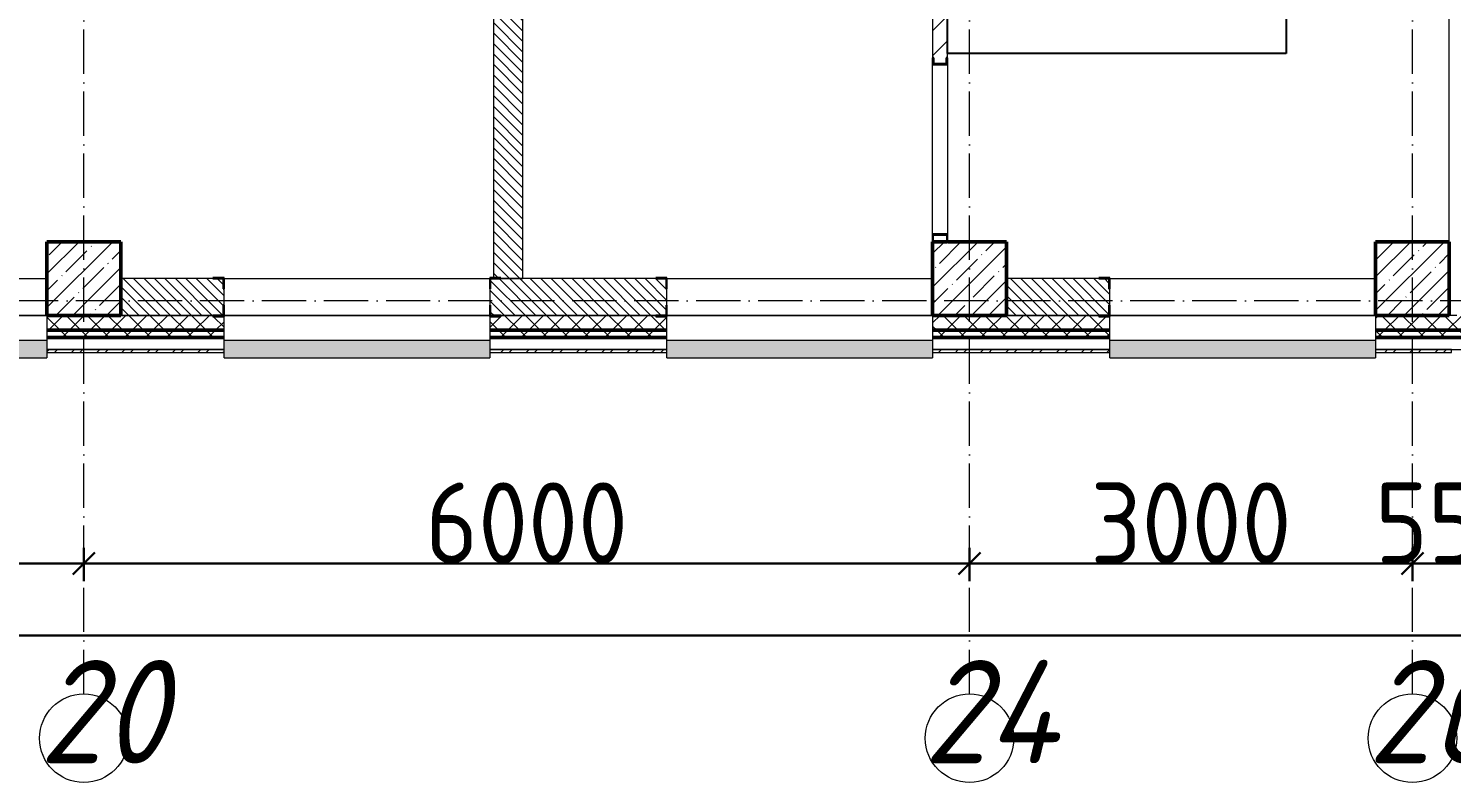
# Model space of a CAD drawing. Header units: millimetres. Extents: x -12989 to 629078, y -109036 to 555275.
# Drawn here: x 312446 to 322086, y -91946 to -86838 of the extents above; entities that cross this region are included whole.
import ezdxf

# ---------------------------------------------------------------- set-up
doc = ezdxf.new("R2010")
doc.units = ezdxf.units.MM
doc.linetypes.add('50_200_ШТРИХ_1Т_ш5_п1_п1_', pattern=[700, 500, -100, 0, -100])
for name, color, linetype, lineweight in [('4 -стяжа', 7, 'Continuous', 30), ('A-____-____-DIMS', 7, 'Continuous', 9), ('A-FLOR-____-OTLN', 7, 'Continuous', 9), ('A-GENM-____-MCUT', 7, 'Continuous', 25), ('A-GENM-____-OTLN-1', 7, 'Continuous', 25), ('A-GLAZ-____-OTLN', 7, 'Continuous', 9), ('A-WALL-____-MCUT-2', 7, 'Continuous', 50), ('A-WALL-____-MCUT-3', 7, 'Continuous', 9), ('A-WALL-____-OTLN', 7, 'Continuous', 9), ('A-WALL-____-PATT-1', 7, 'Continuous', 9), ('A-WALL-FNSH-MCUT-1', 7, 'Continuous', 9), ('I-WALL-____-OTLN', 7, 'Continuous', 9), ('S-COLS-____-MCUT', 7, 'Continuous', 50), ('S-COLS-____-OTLN', 7, 'Continuous', 9), ('S-GRID-____-IDEN', 7, 'Continuous', 9), ('S-GRID-____-OTLN-1', 7, '50_200_ШТРИХ_1Т_ш5_п1_п1_', 9)]:
    doc.layers.add(name, color=color, linetype=linetype, lineweight=lineweight)
doc.layers.add('A-GLAZ-____-OTLN-1', color=7, linetype='Continuous', lineweight=9, true_color=0xc0c0c0)
doc.layers.get('4 -стяжа').off()
doc.styles.add('ISOCPEUR_I', font='isocpeui.ttf', dxfattribs={"width": 0.9, "height": 2.5})
doc.styles.add('ISOCPEUR_I_9', font='isocpeui.ttf', dxfattribs={"width": 0.9, "height": 250})
doc.styles.add('СПДС', font='isocpeur.ttf', dxfattribs={"width": 0.9})
doc.dimstyles.new('ISO-2_5_0_9К_БОЛЬШОЙ_ОСИ', dxfattribs={"dimscale": 304.8, "dimtxt": 248.995294, "dimasz": 0.492126, "dimexe": 0.393701, "dimexo": 0, "dimgap": 0, "dimtad": 1, "dimdec": 0, "dimzin": 0, "dimdsep": 46, "dimtxsty": 'ISOCPEUR_I_9', "dimblk1": 'OBLIQUE', "dimblk2": 'OBLIQUE', "dimsah": 1, "dimcen": 0.09, "dimdle": 0.393701, "dimazin": 0, "dimtfac": 1, "dimtdec": 4, "dimtix": 1, "dimtmove": 0, "dimatfit": 3, "dimfxl": 1, "dimtvp": 1, "dimtolj": 1, "dimtzin": 0, "dimarcsym": 2})
pattern_1 = [(135, (283770.707, -86863.456), (-35.35534, -35.35534), [])]
pattern_2 = [(45, (283770.71, -86863.46), (-70.71068, 70.71068), []), (135, (283770.71, -86863.46), (-70.71068, -70.71068), [])]

# ---------------------------------------------------------------- blocks, each defined once
blk = doc.blocks.new('BSC_Колонна _Прямоугольная - 500х500-V72-АР1_План отверстий 3 этажа в осях 1-64_А-ГГ')
at = {"layer": 'S-COLS-____-OTLN'}
h = blk.add_hatch(dxfattribs=at)
h.set_pattern_fill('FP_109', color=256, style=0, pattern_type=2)
h.set_pattern_definition([(45, (-38050, 1668.96), (-114.04925, 114.04925), []), (45, (-37935.95, 1668.96), (-114.04925, 114.04925), [201.613, -40.323, 3.353, -36.97])])
h.paths.add_polyline_path([(-250, -250), (250, -250), (250, 250), (-250, 250)], flags=0)
at = {"layer": 'S-COLS-____-MCUT'}
for p, q in [((250, 250), (-250, 250)), ((-250, 250), (-250, -250)), ((250, -250), (250, 250)), ((-250, -250), (250, -250))]:
    blk.add_line(p, q, dxfattribs=at)
blk = doc.blocks.new('BSC_Колонна _Прямоугольная - 500х500-V74-АР1_План отверстий 3 этажа в осях 1-64_А-ГГ')
at = {"layer": 'S-COLS-____-OTLN'}
h = blk.add_hatch(dxfattribs=at)
h.set_pattern_fill('FP_111', color=256, style=0, pattern_type=2)
h.set_pattern_definition([(45, (-29050, 1668.96), (-114.04925, 114.04925), []), (45, (-28935.95, 1668.96), (-114.04925, 114.04925), [201.613, -40.323, 3.353, -36.97])])
h.paths.add_polyline_path([(-250, -250), (250, -250), (250, 250), (-250, 250)], flags=0)
at = {"layer": 'S-COLS-____-MCUT'}
for p, q in [((250, 250), (-250, 250)), ((-250, 250), (-250, -250)), ((250, -250), (250, 250)), ((-250, -250), (250, -250))]:
    blk.add_line(p, q, dxfattribs=at)
blk = doc.blocks.new('BSC_Колонна _Прямоугольная - 500х500-V113-АР1_План отверстий 3 этажа в осях 1-64_А-ГГ')
at = {"layer": 'S-COLS-____-OTLN'}
h = blk.add_hatch(dxfattribs=at)
h.set_pattern_fill('FP_136', color=256, style=0, pattern_type=2)
h.set_pattern_definition([(45, (-35050, 1668.96), (-114.04925, 114.04925), []), (45, (-34935.95, 1668.96), (-114.04925, 114.04925), [201.613, -40.323, 3.353, -36.97])])
h.paths.add_polyline_path([(-150, -250), (250, -250), (250, 250), (-250, 250), (-250, -250), (-153, -250)], flags=0)
at = {"layer": 'S-COLS-____-MCUT'}
for p, q in [((-250, 250), (-250, -250)), ((-153, 250), (-247, 250)), ((250, 250), (-150, 250)), ((250, -250), (250, 250)), ((-250, -250), (250, -250))]:
    blk.add_line(p, q, dxfattribs=at)
blk = doc.blocks.new('Фахверк_СКБ_Уголок - 250_2700-27497298-АР1_План отверстий 3 этажа в осях 1-64_А-ГГ')
at = {"layer": 'A-GENM-____-MCUT'}
for p, q in [((200, 181), (125, 181)), ((125, 181), (125, 106)), ((125, 106), (131, 106)), ((131, 106), (131, 175)), ((131, 175), (200, 175)), ((200, 175), (200, 181)), ((131, -6), (125, -6)), ((125, -6), (125, -81)), ((125, -81), (200, -81)), ((131, -75), (131, -6)), ((200, -75), (131, -75)), ((200, -81), (200, -75))]:
    blk.add_line(p, q, dxfattribs=at)
blk = doc.blocks.new('154_Стойка_СКБ_Швеллер - СМ-2180_100-28318692-АР1_План отверстий 3 этажа в осях 1-64_А-ГГ')
at = {"layer": 'A-GENM-____-MCUT'}
for p, q in [((171, 50), (125, 50)), ((125, 50), (125, -50)), ((129.5, 42.4), (171, 42.4)), ((129.5, -42.4), (129.5, 42.4)), ((171, 42.4), (171, 50)), ((125, -50), (171, -50)), ((171, -42.4), (129.5, -42.4)), ((171, -50), (171, -42.4))]:
    blk.add_line(p, q, dxfattribs=at)
blk = doc.blocks.new('154_Фахверк_СКБ_Швеллер - Тип_100_3550_1-28320239-АР1_План отверстий 3 этажа в осях 1-64_А-ГГ')
at = {"layer": 'A-GENM-____-MCUT'}
for p, q in [((175, 50), (125, 50)), ((125, 50), (125, -50)), ((128, 47), (175, 47)), ((128, -47), (128, 47)), ((175, 47), (175, 50)), ((125, -50), (175, -50)), ((175, -47), (128, -47)), ((175, -50), (175, -47))]:
    blk.add_line(p, q, dxfattribs=at)
blk = doc.blocks.new('Отлив_СКБ - Отлив витража_120_НВФ-31885687-АР1_План отверстий 3 этажа в осях 1-64_А-ГГ')
at = {"layer": 'A-GLAZ-____-OTLN-1'}
for points in [[(0, 0), (0, -2), (1800, -2), (1800, 0), (534.2, 0)], [(0, -2), (0, -120), (1800, -120), (1800, -2), (534.2, -2)]]:
    blk.add_hatch(color=256, dxfattribs=at).paths.add_polyline_path(points, flags=0)
at = {"layer": 'A-GLAZ-____-OTLN'}
for p, q in [((0, 0), (1800, 0)), ((1800, -2), (0, -2)), ((0, -120), (0, -83)), ((1800, -83), (1800, -120)), ((0, -120), (1800, -120))]:
    blk.add_line(p, q, dxfattribs=at)
blk = doc.blocks.new('Отлив_СКБ - Отлив витража_120_НВФ-V214-АР1_План отверстий 3 этажа в осях 1-64_А-ГГ')
at = {"layer": 'A-GLAZ-____-OTLN-1'}
for points in [[(0, -2), (1800, -2), (1800, 0), (0, 0)], [(730.8, -120), (1800, -120), (1800, -2), (0, -2), (0, -120)]]:
    blk.add_hatch(color=256, dxfattribs=at).paths.add_polyline_path(points, flags=0)
at = {"layer": 'A-GLAZ-____-OTLN'}
for p, q in [((0, 0), (1800, 0)), ((1800, -2), (0, -2)), ((0, -120), (0, -83)), ((1800, -63), (1800, -120)), ((0, -120), (1800, -120))]:
    blk.add_line(p, q, dxfattribs=at)
blk = doc.blocks.new('Ось сетки - Круг_Ø6_00__ISO-2_5_0_9K_-25732049-АР1_План отверстий 3 этажа в осях 1-64_А-ГГ')
at = {"layer": 'S-GRID-____-IDEN'}
blk.add_circle((0, 0), 3, dxfattribs=at)
blk = doc.blocks.new('_Oblique')
at = {"color": 0, "linetype": 'ByBlock', "lineweight": -2}
blk.add_line((-0.5, -0.5), (0.5, 0.5), dxfattribs=at)
blk = doc.blocks.new('*D2914')
at = {"layer": 'A-____-____-DIMS', "color": 0, "lineweight": -2, "transparency": 16777216}
for p, q in [((309820.7, -90355.9), (309820.7, -90582)), ((312820.7, -90355.9), (312820.7, -90582)), ((309700.7, -90462), (312940.7, -90462))]:
    blk.add_line(p, q, dxfattribs=at)
at = {"layer": 'Defpoints', "color": 0, "transparency": 16777216}
for p in [(309820.7, -90355.9), (312820.7, -90355.9), (312820.7, -90462)]:
    blk.add_point(p, dxfattribs=at)
at = {"layer": 'A-____-____-DIMS', "color": 0, "lineweight": -2, "transparency": 16777216, "xscale": 150, "yscale": 150, "zscale": 150, "rotation": 180}
blk.add_blockref('_Oblique', (309820.7, -90462), dxfattribs=at)
at = {"layer": 'A-____-____-DIMS', "color": 0, "lineweight": -2, "transparency": 16777216, "xscale": 150, "yscale": 150, "zscale": 150}
blk.add_blockref('_Oblique', (312820.7, -90462), dxfattribs=at)
at = {"layer": 'A-____-____-DIMS', "color": 0, "transparency": 16777216, "insert": (311320.7, -90187.7), "char_height": 548.64, "attachment_point": 5, "style": 'СПДС'}
blk.add_mtext('\\A1;3000', dxfattribs=at)
blk = doc.blocks.new('*D2915')
at = {"layer": 'A-____-____-DIMS', "color": 0, "lineweight": -2, "transparency": 16777216}
for p, q in [((312820.7, -90355.9), (312820.7, -90582)), ((318820.7, -90355.9), (318820.7, -90582)), ((312700.7, -90462), (318940.7, -90462))]:
    blk.add_line(p, q, dxfattribs=at)
at = {"layer": 'Defpoints', "color": 0, "transparency": 16777216}
for p in [(312820.7, -90355.9), (318820.7, -90355.9), (318820.7, -90462)]:
    blk.add_point(p, dxfattribs=at)
at = {"layer": 'A-____-____-DIMS', "color": 0, "lineweight": -2, "transparency": 16777216, "xscale": 150, "yscale": 150, "zscale": 150, "rotation": 180}
blk.add_blockref('_Oblique', (312820.7, -90462), dxfattribs=at)
at = {"layer": 'A-____-____-DIMS', "color": 0, "lineweight": -2, "transparency": 16777216, "xscale": 150, "yscale": 150, "zscale": 150}
blk.add_blockref('_Oblique', (318820.7, -90462), dxfattribs=at)
at = {"layer": 'A-____-____-DIMS', "color": 0, "transparency": 16777216, "insert": (315820.7, -90187.7), "char_height": 548.64, "attachment_point": 5, "style": 'СПДС'}
blk.add_mtext('\\A1;6000', dxfattribs=at)
blk = doc.blocks.new('*D2916')
at = {"layer": 'A-____-____-DIMS', "color": 0, "lineweight": -2, "transparency": 16777216}
for p, q in [((318820.7, -90355.9), (318820.7, -90582)), ((321820.7, -90355.9), (321820.7, -90582)), ((318700.7, -90462), (321940.7, -90462))]:
    blk.add_line(p, q, dxfattribs=at)
at = {"layer": 'Defpoints', "color": 0, "transparency": 16777216}
for p in [(318820.7, -90355.9), (321820.7, -90355.9), (321820.7, -90462)]:
    blk.add_point(p, dxfattribs=at)
at = {"layer": 'A-____-____-DIMS', "color": 0, "lineweight": -2, "transparency": 16777216, "xscale": 150, "yscale": 150, "zscale": 150, "rotation": 180}
blk.add_blockref('_Oblique', (318820.7, -90462), dxfattribs=at)
at = {"layer": 'A-____-____-DIMS', "color": 0, "lineweight": -2, "transparency": 16777216, "xscale": 150, "yscale": 150, "zscale": 150}
blk.add_blockref('_Oblique', (321820.7, -90462), dxfattribs=at)
at = {"layer": 'A-____-____-DIMS', "color": 0, "transparency": 16777216, "insert": (320320.7, -90187.7), "char_height": 548.64, "attachment_point": 5, "style": 'СПДС'}
blk.add_mtext('\\A1;3000', dxfattribs=at)
blk = doc.blocks.new('*D2917')
at = {"layer": 'A-____-____-DIMS', "color": 0, "lineweight": -2, "transparency": 16777216}
for p, q in [((321820.7, -90355.9), (321820.7, -90582)), ((322370.7, -90355.9), (322370.7, -90582)), ((321820.7, -90462), (321670.7, -90462)), ((321820.7, -90462), (322370.7, -90462)), ((322370.7, -90462), (322520.7, -90462))]:
    blk.add_line(p, q, dxfattribs=at)
at = {"layer": 'Defpoints', "color": 0, "transparency": 16777216}
for p in [(321820.7, -90355.9), (322370.7, -90355.9), (322370.7, -90462)]:
    blk.add_point(p, dxfattribs=at)
at = {"layer": 'A-____-____-DIMS', "color": 0, "lineweight": -2, "transparency": 16777216, "xscale": 150, "yscale": 150, "zscale": 150}
blk.add_blockref('_Oblique', (321820.7, -90462), dxfattribs=at)
at = {"layer": 'A-____-____-DIMS', "color": 0, "lineweight": -2, "transparency": 16777216, "xscale": 150, "yscale": 150, "zscale": 150, "rotation": 180}
blk.add_blockref('_Oblique', (322370.7, -90462), dxfattribs=at)
at = {"layer": 'A-____-____-DIMS', "color": 0, "transparency": 16777216, "insert": (322095.7, -90187.7), "char_height": 548.64, "attachment_point": 5, "style": 'СПДС'}
blk.add_mtext('\\A1;550', dxfattribs=at)
blk = doc.blocks.new('*D2935')
at = {"layer": 'A-____-____-DIMS', "color": 0, "lineweight": -2, "transparency": 16777216}
for p, q in [((281420.7, -90844.1), (281420.7, -91070.2)), ((384920.7, -90844.1), (384920.7, -91070.2)), ((281300.7, -90950.2), (385040.7, -90950.2))]:
    blk.add_line(p, q, dxfattribs=at)
at = {"layer": 'Defpoints', "color": 0, "transparency": 16777216}
for p in [(281420.7, -90844.1), (384920.7, -90844.1), (384920.7, -90950.2)]:
    blk.add_point(p, dxfattribs=at)
at = {"layer": 'A-____-____-DIMS', "color": 0, "lineweight": -2, "transparency": 16777216, "xscale": 150, "yscale": 150, "zscale": 150, "rotation": 180}
blk.add_blockref('_Oblique', (281420.7, -90950.2), dxfattribs=at)
at = {"layer": 'A-____-____-DIMS', "color": 0, "lineweight": -2, "transparency": 16777216, "xscale": 150, "yscale": 150, "zscale": 150}
blk.add_blockref('_Oblique', (384920.7, -90950.2), dxfattribs=at)
at = {"layer": 'A-____-____-DIMS', "color": 0, "transparency": 16777216, "insert": (333170.7, -90675.9), "char_height": 548.64, "attachment_point": 5, "style": 'СПДС'}
blk.add_mtext('\\A1;103500', dxfattribs=at)
blk = doc.blocks.new('3эт')
at = {"layer": 'S-GRID-____-OTLN-1', "color": 251, "ltscale": 0.6, "true_color": 0x636466}
for p, q in [((312820.7, -91346.1), (312820.7, -76712.9)), ((318820.7, -91346.1), (318820.7, -76712.9)), ((321820.7, -91346.1), (321820.7, -76712.9)), ((387845.1, -88682.4), (279101.9, -88682.4))]:
    blk.add_line(p, q, dxfattribs=at)
at = {"layer": 'S-GRID-____-IDEN', "char_height": 700, "attachment_point": 1, "style": 'ISOCPEUR_I'}
for s, insert, width in [('20', (312518.6, -91116.3), 404.05), ('24', (318509.6, -91116.3), 425.696), ('26', (321518.6, -91116.3), 404.05)]:
    blk.add_mtext(s, dxfattribs=dict(at, insert=insert, width=width))
at = {"layer": 'A-____-____-DIMS'}
for base, p1, p2, override, picture, middle in [((312820.7, -90462), (309820.7, -90355.9), (312820.7, -90355.9), {"dimtxt": 1.8, "dimpost": '<>', "dimtxsty": 'СПДС', "dimfxl": 3000}, '*D2914', (311320.7, -90187.7)), ((318820.7, -90462), (312820.7, -90355.9), (318820.7, -90355.9), {"dimtxt": 1.8, "dimpost": '<>', "dimtxsty": 'СПДС', "dimfxl": 6000}, '*D2915', (315820.7, -90187.7)), ((321820.7, -90462), (318820.7, -90355.9), (321820.7, -90355.9), {"dimtxt": 1.8, "dimpost": '<>', "dimtxsty": 'СПДС', "dimfxl": 3000}, '*D2916', (320320.7, -90187.7)), ((322370.7, -90462), (321820.7, -90355.9), (322370.7, -90355.9), {"dimtxt": 1.8, "dimpost": '<>', "dimtxsty": 'СПДС', "dimfxl": 550}, '*D2917', (322095.7, -90187.7)), ((384920.7, -90950.2), (281420.7, -90844.1), (384920.7, -90844.1), {"dimtxt": 1.8, "dimpost": '<>', "dimtxsty": 'СПДС', "dimfxl": 103500}, '*D2935', (333170.7, -90675.9))]:
    dim = blk.add_linear_dim(base=base, p1=p1, p2=p2, dimstyle='ISO-2_5_0_9К_БОЛЬШОЙ_ОСИ', override=override, dxfattribs=at)
    dim.commit()
    dim.dimension.update_dxf_attribs({"geometry": picture, "text_midpoint": middle})

msp = doc.modelspace()

# ---------------------------------------------------------------- hatches: boundary and pattern name
at = {"layer": 'A-WALL-____-PATT-1'}
h = msp.add_hatch(dxfattribs=at)
h.set_pattern_fill('FP_6', color=256, style=0, pattern_type=2)
h.set_pattern_definition(pattern_1)
h.paths.add_polyline_path([(315795.7074, -88532.4142), (315795.7074, -81432.4142), (315595.7074, -81432.4142), (315595.7074, -88526.4142), (315645.7074, -88526.4142), (315645.7074, -88532.4142)], flags=0)
h = msp.add_hatch(dxfattribs=at)
h.set_pattern_fill('FP_4', color=256, style=0, pattern_type=2)
h.set_pattern_definition([(45, (283770.71, -86863.46), (-84.8528, 84.8528), [])])
h.paths.add_polyline_path([(318573.7074, -88282.4142), (318667.7074, -88282.4142), (318667.7074, -88235.4142), (318573.7074, -88235.4142)], flags=0)
h.paths.add_polyline_path([(318663.1074, -87077.9142), (318663.1074, -87036.4142), (318670.7074, -87036.4142), (318670.7074, -84382.4142), (318570.7074, -84382.4142), (318571.5593, -87036.4142), (318578.3074, -87036.4142), (318578.3074, -87077.9142)], flags=0)
h.paths.add_polyline_path([(318667.7074, -84379.4142), (318667.7074, -84332.4142), (318670.7074, -84332.4142), (318670.7074, -81682.4142), (318570.7074, -81682.4142), (318570.7074, -84332.4142), (318573.7074, -84332.4142), (318573.7074, -84379.4142), (318620.763, -84379.4142)], flags=0)
h = msp.add_hatch(dxfattribs=at)
h.set_pattern_fill('FP_6', color=256, style=0, pattern_type=2)
h.set_pattern_definition(pattern_1)
h.paths.add_polyline_path([(315576.7074, -88782.4142), (316764.7074, -88782.4142), (316764.7074, -88713.4142), (316770.7074, -88713.4142), (316770.7074, -88601.4142), (316764.7074, -88601.4142), (316764.7074, -88532.4142), (315576.7074, -88532.4142), (315576.7074, -88601.4142), (315570.7074, -88601.4142), (315571.3877, -88713.4142), (315576.7074, -88713.4142)], flags=0)
h.paths.add_polyline_path([(313764.7074, -88782.4142), (313764.7074, -88713.4142), (313770.7074, -88713.4142), (313770.7074, -88601.4142), (313764.7074, -88601.4142), (313764.7074, -88532.4142), (313070.7074, -88532.4142), (313070.7074, -88782.4142), (313695.7074, -88782.4142)], flags=0)
h = msp.add_hatch(dxfattribs=at)
h.set_pattern_fill('FP_6', color=256, style=0, pattern_type=2)
h.set_pattern_definition(pattern_1)
h.paths.add_polyline_path([(319764.7074, -88782.4142), (319764.7074, -88713.4142), (319770.7074, -88713.4142), (319770.7074, -88601.4142), (319764.7074, -88601.4142), (319764.7074, -88532.4142), (319070.7074, -88532.4142), (319070.7074, -88782.4142), (319695.7074, -88782.4142)], flags=0)
h = msp.add_hatch(dxfattribs=at)
h.set_pattern_fill('FP_1', color=256, style=0, pattern_type=2)
h.set_pattern_definition(pattern_2)
h.paths.add_polyline_path([(384520.7074, -88882.4142), (385020.7074, -88882.4142), (385020.7074, -88782.4142), (375995.7074, -88782.4142), (375995.7074, -88788.4142), (375920.7074, -88788.4142), (375920.7074, -88882.4142), (384502.4949, -88882.4142)], flags=0)
h.paths.add_polyline_path([(373013.9771, -88882.4142), (374120.7074, -88882.4142), (374120.7074, -88788.4142), (374045.7074, -88788.4142), (374045.7074, -88782.4142), (366170.7074, -88782.4142), (366170.7074, -88882.4142), (372770.7074, -88882.4142)], flags=0)
h.paths.add_polyline_path([(365170.7074, -88882.4142), (365170.7074, -88782.4142), (364045.7074, -88782.4142), (364045.7074, -88788.4142), (363970.7074, -88788.4142), (363970.7074, -88882.4142), (365060.3878, -88882.4142)], flags=0)
h.paths.add_polyline_path([(362170.7074, -88882.4142), (362170.7074, -88788.4142), (362095.7074, -88788.4142), (362095.7074, -88782.4142), (361045.7074, -88782.4142), (361045.7074, -88788.4142), (360970.7074, -88788.4142), (360970.7074, -88882.4142), (361525.4592, -88882.4142)], flags=0)
h.paths.add_polyline_path([(359170.7074, -88882.4142), (359170.7074, -88782.4142), (358045.7074, -88782.4142), (358045.7074, -88788.4142), (357970.7074, -88788.4142), (357970.7074, -88882.4142), (358045.7074, -88882.4142)], flags=0)
h.paths.add_polyline_path([(354770.7074, -88882.4142), (356170.7074, -88882.4142), (356170.7074, -88782.4142), (354845.7074, -88782.4142), (354845.7074, -88788.4142), (354770.7074, -88788.4142)], flags=0)
h.paths.add_polyline_path([(352688.1377, -88882.4142), (352970.7074, -88882.4142), (352970.7074, -88788.4142), (352895.7074, -88788.4142), (352895.7074, -88782.4142), (351845.7074, -88782.4142), (351845.7074, -88788.4142), (351770.7074, -88788.4142), (351770.7074, -88882.4142), (351804.4056, -88882.4142)], flags=0)
h.paths.add_polyline_path([(349970.7074, -88882.4142), (349970.7074, -88782.4142), (348845.7074, -88782.4142), (348845.7074, -88788.4142), (348770.7074, -88788.4142), (348770.7074, -88882.4142), (348845.7074, -88882.4142)], flags=0)
h.paths.add_polyline_path([(346620.7074, -88882.4142), (346970.7074, -88882.4142), (346970.7074, -88788.4142), (346895.7074, -88788.4142), (346895.7074, -88782.4142), (345845.7074, -88782.4142), (345845.7074, -88788.4142), (345770.7074, -88788.4142), (345770.7074, -88882.4142), (346502.0127, -88882.4142)], flags=0)
h.paths.add_polyline_path([(343970.7074, -88882.4142), (343970.7074, -88788.4142), (343895.7074, -88788.4142), (343895.7074, -88782.4142), (342845.7074, -88782.4142), (342845.7074, -88788.4142), (342770.7074, -88788.4142), (342770.7074, -88882.4142), (343850.8163, -88882.4142)], flags=0)
h.paths.add_polyline_path([(340970.7074, -88882.4142), (340970.7074, -88788.4142), (340895.7074, -88788.4142), (340895.7074, -88782.4142), (339845.7074, -88782.4142), (339845.7074, -88788.4142), (339770.7074, -88788.4142), (339770.7074, -88882.4142), (340315.8877, -88882.4142)], flags=0)
h.paths.add_polyline_path([(336780.9592, -88882.4142), (337970.7074, -88882.4142), (337970.7074, -88788.4142), (337895.7074, -88788.4142), (337895.7074, -88782.4142), (336845.7074, -88782.4142), (336845.7074, -88788.4142), (336770.7074, -88788.4142), (336770.7074, -88882.4142), (336776.7074, -88882.4142)], flags=0)
h.paths.add_polyline_path([(333770.7074, -88882.4142), (334970.7074, -88882.4142), (334970.7074, -88788.4142), (334895.7074, -88788.4142), (334895.7074, -88782.4142), (333845.7074, -88782.4142), (333845.7074, -88788.4142), (333770.7074, -88788.4142)], flags=0)
h.paths.add_polyline_path([(328827.3699, -88882.4142), (328970.7074, -88882.4142), (328970.7074, -88788.4142), (328895.7074, -88788.4142), (328895.7074, -88782.4142), (327845.7074, -88782.4142), (327845.7074, -88788.4142), (327770.7074, -88788.4142), (327770.7074, -88882.4142), (328620.7074, -88882.4142)], flags=0)
h.paths.add_polyline_path([(325970.7074, -88882.4142), (325970.7074, -88788.4142), (325895.7074, -88788.4142), (325895.7074, -88782.4142), (324845.7074, -88782.4142), (324845.7074, -88788.4142), (324770.7074, -88788.4142), (324770.7074, -88882.4142), (325964.7074, -88882.4142)], flags=0)
h.paths.add_polyline_path([(322641.2449, -88882.4142), (322970.7074, -88882.4142), (322970.7074, -88788.4142), (322895.7074, -88787.7713), (322895.7074, -88782.4142), (321570.7074, -88782.4142), (321570.7074, -88882.4142)], flags=0)
h.paths.add_polyline_path([(319106.3163, -88882.4142), (319770.7074, -88882.4142), (319770.7074, -88788.4142), (319695.7074, -88788.4142), (319695.7074, -88782.4142), (318570.7074, -88782.4142), (318570.7074, -88882.4142)], flags=0)
h.paths.add_polyline_path([(316770.7074, -88882.4142), (316770.7074, -88788.4142), (316695.7074, -88788.4142), (316695.7074, -88782.4142), (315645.7074, -88782.4142), (315645.7074, -88788.4142), (315570.7074, -88788.4142), (315571.3877, -88882.4142), (316764.7074, -88882.4142)], flags=0)
h.paths.add_polyline_path([(313770.7074, -88882.4142), (313770.7074, -88788.4142), (313695.7074, -88788.4142), (313695.7074, -88782.4142), (312570.7074, -88782.4142), (312570.7074, -88882.4142), (312920.1913, -88882.4142)], flags=0)
h.paths.add_polyline_path([(310770.7074, -88882.4142), (310770.7074, -88788.4142), (310695.7074, -88788.4142), (310695.7074, -88782.4142), (309570.7074, -88782.4142), (309570.7074, -88882.4142), (310268.9948, -88882.4142)], flags=0)
h.paths.add_polyline_path([(307770.7074, -88882.4142), (307770.7074, -88788.4142), (307695.7074, -88788.4142), (307695.7074, -88782.4142), (306645.7074, -88782.4142), (306645.7074, -88788.4142), (306570.7074, -88788.4142), (306570.7074, -88882.4142), (306734.0663, -88882.4142)], flags=0)
h.paths.add_polyline_path([(297896.7448, -88882.4142), (298770.7074, -88882.4142), (298770.7074, -88788.4142), (298695.7074, -88788.4142), (298695.7074, -88782.4142), (297645.7074, -88782.4142), (297645.7074, -88788.4142), (297570.7074, -88788.4142), (297570.7074, -88882.4142)], flags=0)
h.paths.add_polyline_path([(296129.2805, -88882.4142), (296570.7074, -88882.4142), (296570.7074, -88788.4142), (296495.7074, -88788.4142), (296495.7074, -88782.4142), (291245.7074, -88782.4142), (291245.7074, -88788.4142), (291170.7074, -88788.4142), (291170.7074, -88882.4142), (294670.7074, -88882.4142)], flags=0)
h.paths.add_polyline_path([(289059.4234, -88882.4142), (290170.7074, -88882.4142), (290170.7074, -88788.4142), (290095.7074, -88788.4142), (290095.7074, -88782.4142), (281320.7074, -88782.4142), (281320.7074, -88882.4142), (287291.9591, -88882.4142)], flags=0)
h = msp.add_hatch(dxfattribs=at)
h.set_pattern_fill('FP_1', color=256, style=0, pattern_type=2)
h.set_pattern_definition(pattern_2)
h.paths.add_polyline_path([(385020.7074, -88932.4142), (385120.7074, -88932.4142), (385120.7074, -88882.4142), (375920.7074, -88882.4142), (375920.7074, -88932.4142), (384502.4949, -88932.4142)], flags=0)
h.paths.add_polyline_path([(373013.9771, -88932.4142), (374120.7074, -88932.4142), (374120.7074, -88882.4142), (366170.7074, -88882.4142), (366170.7074, -88932.4142), (372130.2449, -88932.4142)], flags=0)
h.paths.add_polyline_path([(365060.3878, -88932.4142), (365170.7074, -88932.4142), (365170.7074, -88882.4142), (363970.7074, -88882.4142), (363970.7074, -88932.4142), (364176.6556, -88932.4142)], flags=0)
h.paths.add_polyline_path([(360970.7074, -88932.4142), (362170.7074, -88932.4142), (362170.7074, -88882.4142), (360970.7074, -88882.4142)], flags=0)
h.paths.add_polyline_path([(357990.5306, -88932.4142), (359170.7074, -88932.4142), (359170.7074, -88882.4142), (357970.7074, -88882.4142), (357970.7074, -88932.4142)], flags=0)
h.paths.add_polyline_path([(356170.7074, -88932.4142), (356170.7074, -88882.4142), (354770.7074, -88882.4142), (354770.7074, -88932.4142), (355339.3342, -88932.4142)], flags=0)
h.paths.add_polyline_path([(352970.7074, -88932.4142), (352970.7074, -88882.4142), (351770.7074, -88882.4142), (351770.7074, -88932.4142), (352688.1377, -88932.4142)], flags=0)
h.paths.add_polyline_path([(349970.7074, -88932.4142), (349970.7074, -88882.4142), (348770.7074, -88882.4142), (348770.7074, -88932.4142)], flags=0)
h.paths.add_polyline_path([(346970.7074, -88932.4142), (346970.7074, -88882.4142), (345770.7074, -88882.4142), (345770.7074, -88932.4142), (346502.0127, -88932.4142)], flags=0)
h.paths.add_polyline_path([(342770.7074, -88932.4142), (343970.7074, -88932.4142), (343970.7074, -88882.4142), (342770.7074, -88882.4142)], flags=0)
h.paths.add_polyline_path([(339770.7074, -88932.4142), (340970.7074, -88932.4142), (340970.7074, -88882.4142), (339770.7074, -88882.4142)], flags=0)
h.paths.add_polyline_path([(336780.9592, -88932.4142), (337970.7074, -88932.4142), (337970.7074, -88882.4142), (336770.7074, -88882.4142), (336770.7074, -88932.4142)], flags=0)
h.paths.add_polyline_path([(334970.7074, -88932.4142), (334970.7074, -88882.4142), (333770.7074, -88882.4142), (333770.7074, -88932.4142), (334129.7627, -88932.4142)], flags=0)
h.paths.add_polyline_path([(328827.3699, -88932.4142), (328970.7074, -88932.4142), (328970.7074, -88882.4142), (327770.7074, -88882.4142), (327770.7074, -88932.4142), (327943.6377, -88932.4142)], flags=0)
h.paths.add_polyline_path([(325970.7074, -88932.4142), (325970.7074, -88882.4142), (324770.7074, -88882.4142), (324770.7074, -88932.4142), (325292.4413, -88932.4142)], flags=0)
h.paths.add_polyline_path([(322641.2449, -88932.4142), (322970.7074, -88932.4142), (322970.7074, -88882.4142), (321570.7074, -88882.4142), (321570.7074, -88932.4142)], flags=0)
h.paths.add_polyline_path([(319770.7074, -88932.4142), (319770.7074, -88882.4142), (318570.7074, -88882.4142), (318570.7074, -88932.4142), (319106.3163, -88932.4142)], flags=0)
h.paths.add_polyline_path([(316770.7074, -88932.4142), (316770.7074, -88882.4142), (315570.7074, -88882.4142), (315571.3877, -88932.4142)], flags=0)
h.paths.add_polyline_path([(313770.7074, -88932.4142), (313770.7074, -88882.4142), (312570.7074, -88882.4142), (312570.7074, -88932.4142), (312920.1913, -88932.4142)], flags=0)
h.paths.add_polyline_path([(310770.7074, -88932.4142), (310770.7074, -88882.4142), (309570.7074, -88882.4142), (309570.7074, -88932.4142), (310268.9948, -88932.4142)], flags=0)
h.paths.add_polyline_path([(306734.0663, -88932.4142), (307770.7074, -88932.4142), (307770.7074, -88882.4142), (306570.7074, -88882.4142), (306570.7074, -88932.4142)], flags=0)
h.paths.add_polyline_path([(297570.7074, -88932.4142), (298770.7074, -88932.4142), (298770.7074, -88882.4142), (297570.7074, -88882.4142)], flags=0)
h.paths.add_polyline_path([(296570.7074, -88932.4142), (296570.7074, -88882.4142), (291170.7074, -88882.4142), (291170.7074, -88932.4142), (296129.2805, -88932.4142)], flags=0)
h.paths.add_polyline_path([(289943.1555, -88932.4142), (290170.7074, -88932.4142), (290170.7074, -88882.4142), (281220.7074, -88882.4142), (281220.7074, -88932.4142), (289059.4234, -88932.4142)], flags=0)
h = msp.add_hatch(dxfattribs=at)
h.set_pattern_fill('FP_3', color=256, style=0, pattern_type=2)
h.set_pattern_definition([(45, (283770.71, -86863.46), (-85.5366, 85.5366), []), (45, (283827.73, -86863.46), (-85.5366, 85.5366), [])])
h.paths.add_polyline_path([(322085.7074, -89032.4142), (322085.7074, -89012.4142), (321571.7074, -89012.4142), (321571.7074, -89032.4142)], flags=0)
h.paths.add_polyline_path([(319770.7074, -89032.4142), (319770.7074, -89012.4142), (318570.7074, -89012.4142), (318570.7074, -89032.4142), (319106.3163, -89032.4142)], flags=0)
h.paths.add_polyline_path([(316770.7074, -89032.4142), (316770.7074, -89012.4142), (315571.7074, -89012.4142), (315571.7074, -89032.4142)], flags=0)
h.paths.add_polyline_path([(313770.7074, -89032.4142), (313770.7074, -89012.4142), (312570.7074, -89012.4142), (312570.7074, -89032.4142), (312920.1913, -89032.4142)], flags=0)
h.paths.add_polyline_path([(310268.9948, -89032.4142), (310770.7074, -89032.4142), (310770.7074, -89012.4142), (309571.7074, -89012.4142), (309571.7074, -89032.4142)], flags=0)
h.paths.add_polyline_path([(307770.7074, -89032.4142), (307770.7074, -89012.4142), (306570.7074, -89012.4142), (306570.7074, -89032.4142), (306734.0663, -89032.4142)], flags=0)
h.paths.add_polyline_path([(297896.7448, -89032.4142), (298770.7074, -89032.4142), (298770.7074, -89012.4142), (297570.7074, -89012.4142), (297570.7074, -89032.4142)], flags=0)
h.paths.add_polyline_path([(296570.7074, -89032.4142), (296570.7074, -89012.4142), (291170.7074, -89012.4142), (291170.7074, -89032.4142), (296129.2805, -89032.4142)], flags=0)
h.paths.add_polyline_path([(289943.1555, -89032.4142), (290170.7074, -89032.4142), (290170.7074, -89012.4142), (281090.7074, -89012.4142), (281090.7074, -89032.4142), (289059.4234, -89032.4142)], flags=0)

# ---------------------------------------------------------------- linework, layer by layer
msp.add_lwpolyline([(320965.7074, -87007.4141), (318670.7074, -87007.4141), (318670.7074, -81682.4142), (320965.7074, -81682.4142)], close=True)
at = {"layer": 'A-FLOR-____-OTLN'}
msp.add_line((322070.7074, -88282.4142), (322070.7074, -81682.4142), dxfattribs=at)
at = {"layer": 'A-WALL-____-MCUT-2'}
for p, q in [((312570.7074, -88882.4142), (313770.7074, -88882.4142)), ((312570.7074, -88932.4142), (313770.7074, -88932.4142)), ((315570.7074, -88882.4142), (316770.7074, -88882.4142)), ((315570.7074, -88932.4142), (316770.7074, -88932.4142)), ((318570.7074, -88882.4142), (319770.7074, -88882.4142)), ((318570.7074, -88932.4142), (319770.7074, -88932.4142)), ((321570.7074, -88882.4142), (322970.7074, -88882.4142)), ((321570.7074, -88932.4142), (322970.7074, -88932.4142))]:
    msp.add_line(p, q, dxfattribs=at)
at = {"layer": 'A-WALL-____-MCUT-3'}
for p, q in [((315795.7074, -88532.4142), (315795.7074, -81432.4142)), ((315595.7074, -81632.4142), (315595.7074, -88526.4142)), ((313695.7074, -88532.4142), (313070.7074, -88532.4142)), ((315645.7074, -88532.4142), (315795.7074, -88532.4142)), ((316695.7074, -88532.4142), (315645.7074, -88532.4142)), ((319695.7074, -88532.4142), (319070.7074, -88532.4142)), ((313770.7074, -88713.4142), (313770.7074, -88601.4142)), ((315570.7074, -88601.4142), (315570.7074, -88713.4142)), ((316770.7074, -88713.4142), (316770.7074, -88601.4142)), ((319770.7074, -88713.4142), (319770.7074, -88601.4142)), ((312570.7074, -88782.4142), (312570.7074, -89012.4142)), ((313695.7074, -88782.4142), (313070.7074, -88782.4142)), ((313070.7074, -88782.4142), (313695.7074, -88782.4142)), ((316695.7074, -88782.4142), (315645.7074, -88782.4142)), ((315645.7074, -88782.4142), (316695.7074, -88782.4142)), ((318570.7074, -88782.4142), (318570.7074, -89012.4142)), ((319695.7074, -88782.4142), (319070.7074, -88782.4142)), ((319070.7074, -88782.4142), (319695.7074, -88782.4142)), ((321570.7074, -88782.4142), (321570.7074, -89012.4142)), ((322120.7074, -88782.4142), (322070.7074, -88782.4142)), ((313770.7074, -89012.4142), (313770.7074, -88788.4142)), ((315570.7074, -88788.4142), (315570.7074, -89012.4142)), ((316770.7074, -89012.4142), (316770.7074, -88788.4142)), ((319770.7074, -89012.4142), (319770.7074, -88788.4142)), ((312570.7074, -89012.4142), (313770.7074, -89012.4142)), ((315570.7074, -89012.4142), (316770.7074, -89012.4142)), ((318570.7074, -89012.4142), (319770.7074, -89012.4142)), ((321570.7074, -89012.4142), (322970.7074, -89012.4142))]:
    msp.add_line(p, q, dxfattribs=at)
at = {"layer": 'A-WALL-____-OTLN'}
for p, q in [((310770.7074, -88532.4142), (312570.7074, -88532.4142)), ((313770.7074, -88532.4142), (315570.7074, -88532.4142)), ((316770.7074, -88532.4142), (318570.7074, -88532.4142)), ((319770.7074, -88532.4142), (321570.7074, -88532.4142)), ((310770.7074, -88782.4142), (312570.7074, -88782.4142)), ((312570.7074, -88782.4142), (310770.7074, -88782.4142)), ((313770.7074, -88782.4142), (315570.7074, -88782.4142)), ((315570.7074, -88782.4142), (313770.7074, -88782.4142)), ((316770.7074, -88782.4142), (318570.7074, -88782.4142)), ((318570.7074, -88782.4142), (316770.7074, -88782.4142)), ((319770.7074, -88782.4142), (321570.7074, -88782.4142)), ((321570.7074, -88782.4142), (319770.7074, -88782.4142)), ((315571.7074, -89032.4142), (315570.7074, -89032.4142)), ((321571.7074, -89032.4142), (321570.7074, -89032.4142))]:
    msp.add_line(p, q, dxfattribs=at)
at = {"layer": 'A-WALL-FNSH-MCUT-1'}
for p, q in [((318570.7074, -84382.4142), (318570.7074, -87036.4142)), ((318670.7074, -87036.4142), (318670.7074, -84382.4142)), ((313770.7074, -89012.4142), (312570.7074, -89012.4142)), ((312570.7074, -89012.4142), (312570.7074, -89032.4142)), ((312570.7074, -89032.4142), (313770.7074, -89032.4142)), ((313770.7074, -89032.4142), (313770.7074, -89012.4142)), ((316770.7074, -89012.4142), (315571.7074, -89012.4142)), ((315571.7074, -89012.4142), (315571.7074, -89032.4142)), ((315571.7074, -89032.4142), (316770.7074, -89032.4142)), ((316770.7074, -89032.4142), (316770.7074, -89012.4142)), ((319770.7074, -89012.4142), (318570.7074, -89012.4142)), ((318570.7074, -89012.4142), (318570.7074, -89032.4142)), ((318570.7074, -89032.4142), (319770.7074, -89032.4142)), ((319770.7074, -89032.4142), (319770.7074, -89012.4142)), ((322085.7074, -89012.4142), (321571.7074, -89012.4142)), ((321571.7074, -89012.4142), (321571.7074, -89032.4142)), ((321571.7074, -89032.4142), (322085.7074, -89032.4142)), ((322085.7074, -89032.4142), (322085.7074, -89012.4142))]:
    msp.add_line(p, q, dxfattribs=at)
at = {"layer": 'I-WALL-____-OTLN'}
for p, q in [((320965.7074, -81682.4142), (320965.7074, -87007.4141)), ((320965.7074, -87007.4141), (318670.7074, -87007.4141)), ((318570.7074, -88232.4142), (318570.7074, -87082.4142)), ((318670.7074, -87082.4142), (318670.7074, -88232.4142))]:
    msp.add_line(p, q, dxfattribs=at)

# ---------------------------------------------------------------- block references
at = {"layer": '4 -стяжа'}
msp.add_blockref('3эт', (0, 0), dxfattribs=at)
at = {"layer": 'A-GENM-____-OTLN-1'}
for name, p, rotation in [('154_Стойка_СКБ_Швеллер - СМ-2180_100-28318692-АР1_План отверстий 3 этажа в осях 1-64_А-ГГ', (318620.7074, -87207.4142), 89.99999999999991), ('154_Фахверк_СКБ_Швеллер - Тип_100_3550_1-28320239-АР1_План отверстий 3 этажа в осях 1-64_А-ГГ', (318620.7074, -88107.4142), 269.9999999999999), ('Фахверк_СКБ_Уголок - 250_2700-27497298-АР1_План отверстий 3 этажа в осях 1-64_А-ГГ', (313895.7074, -88607.4142), 180), ('Фахверк_СКБ_Уголок - 250_2700-27497298-АР1_План отверстий 3 этажа в осях 1-64_А-ГГ', (316895.7074, -88607.4142), 180), ('Фахверк_СКБ_Уголок - 250_2700-27497298-АР1_План отверстий 3 этажа в осях 1-64_А-ГГ', (319895.7074, -88607.4142), 180)]:
    msp.add_blockref(name, p, dxfattribs=dict(at, rotation=rotation))
msp.add_blockref('Фахверк_СКБ_Уголок - 250_2700-27497298-АР1_План отверстий 3 этажа в осях 1-64_А-ГГ', (315445.7074, -88707.4142), dxfattribs=at)
at = {"layer": 'A-GLAZ-____-OTLN'}
for name, p in [('Отлив_СКБ - Отлив витража_120_НВФ-31885687-АР1_План отверстий 3 этажа в осях 1-64_А-ГГ', (310770.7074, -88949.4142)), ('Отлив_СКБ - Отлив витража_120_НВФ-V214-АР1_План отверстий 3 этажа в осях 1-64_А-ГГ', (313770.7074, -88949.4142)), ('Отлив_СКБ - Отлив витража_120_НВФ-31885687-АР1_План отверстий 3 этажа в осях 1-64_А-ГГ', (316770.7074, -88949.4142)), ('Отлив_СКБ - Отлив витража_120_НВФ-V214-АР1_План отверстий 3 этажа в осях 1-64_А-ГГ', (319770.7074, -88949.4142))]:
    msp.add_blockref(name, p, dxfattribs=at)
at = {"layer": 'S-COLS-____-OTLN'}
for name, p in [('BSC_Колонна _Прямоугольная - 500х500-V74-АР1_План отверстий 3 этажа в осях 1-64_А-ГГ', (312820.7074, -88532.4142)), ('BSC_Колонна _Прямоугольная - 500х500-V113-АР1_План отверстий 3 этажа в осях 1-64_А-ГГ', (318820.7074, -88532.4142)), ('BSC_Колонна _Прямоугольная - 500х500-V72-АР1_План отверстий 3 этажа в осях 1-64_А-ГГ', (321820.7074, -88532.4142))]:
    msp.add_blockref(name, p, dxfattribs=at)
at = {"layer": 'S-GRID-____-IDEN', "xscale": 99.99999999999993, "yscale": 99.99999999999993, "zscale": 99.99999999999993}
for p in [(312820.7074, -91646.0625), (318820.7074, -91646.0625), (321820.7074, -91646.0625)]:
    msp.add_blockref('Ось сетки - Круг_Ø6_00__ISO-2_5_0_9K_-25732049-АР1_План отверстий 3 этажа в осях 1-64_А-ГГ', p, dxfattribs=at)

doc.saveas('drawing.dxf')
